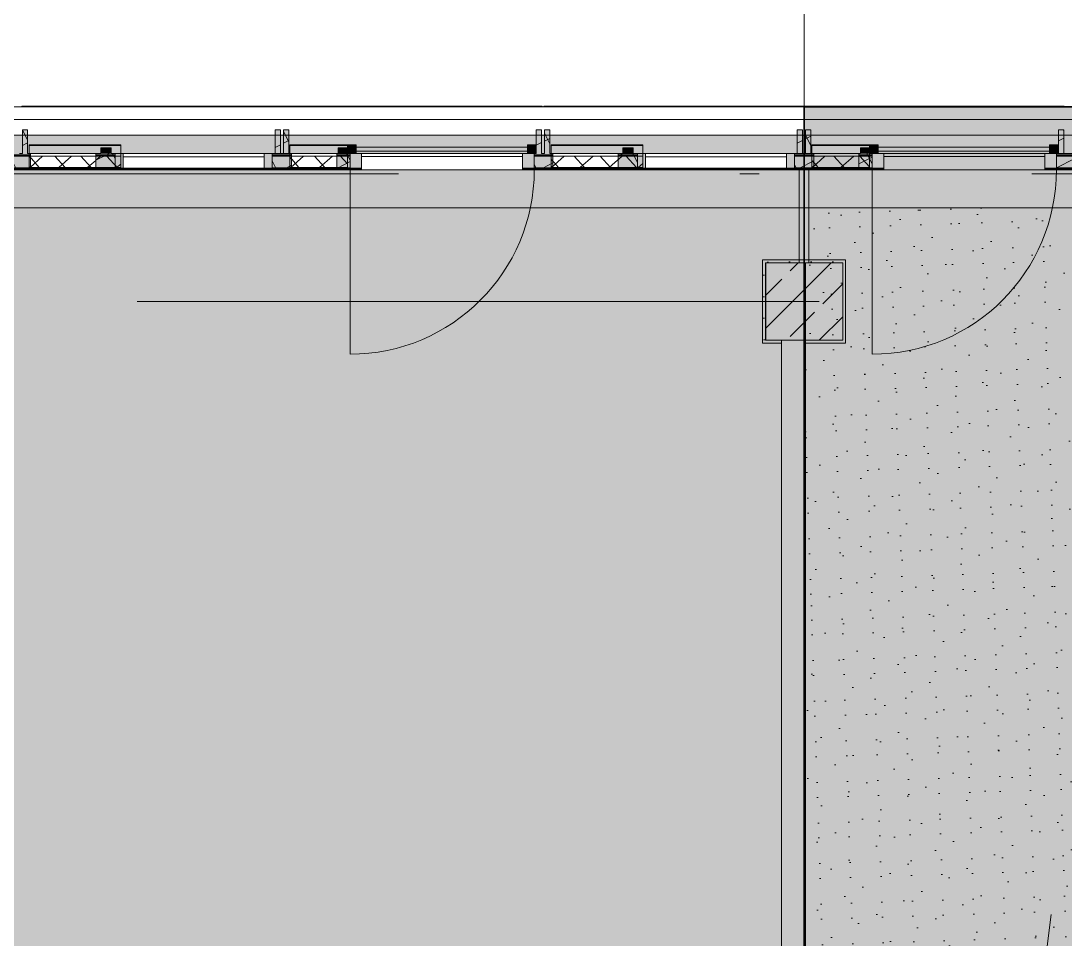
# Model space of a CAD drawing. Header units: metres. Extents: x 101 to 346, y 66 to 213.
# Drawn here: x 150.31 to 155.71, y 96.18 to 100.93 of the extents above; entities that cross this region are included whole.
import ezdxf

# ---------------------------------------------------------------- set-up
doc = ezdxf.new("R2010")
doc.units = ezdxf.units.M
doc.header["$MEASUREMENT"] = 0
for name, pattern in [('Punktlinie', [0.0035, 0, -0.0035]), ('Strichlinie_ eng', [0.0023, 0.0015, -0.0008]), ('Strichpunktlinie', [0.006703, 0.003528, -0.001764, 0, -0.001411]), ('Wipeout_Contour', [1, 0, -1])]:
    doc.linetypes.add(name, pattern=pattern)
for name, color, linetype in [('00  Raster', 7, 'Continuous'), ('10  Fassade', 7, 'Continuous'), ('10  Fassade_Deckschraffur', 7, 'Continuous'), ('10  Fassade_Schnittschraffur', 7, 'Continuous'), ('10  Stützen', 7, 'Continuous'), ('10  Stützen_Schnittschraffur', 7, 'Continuous'), ('10  Wand Massiv_Deckschraffur', 7, 'Continuous'), ('10  Wand Massiv_Fenster', 7, 'Continuous'), ('20  Absturzsicherung', 7, 'Continuous'), ('20  Wand Leichtbau', 7, 'Continuous'), ('20  Wand Leichtbau_Schnittschraffur', 7, 'Continuous'), ('Neubau_10  Treppen + Rampen', 7, 'Continuous'), ('Neubau_20  Boden Aufbauten', 7, 'Continuous'), ('Neubau_20  Boden Aufbauten_Deckschraffur', 7, 'Continuous'), ('Neubau_50  NUF - Raumstempel', 7, 'Continuous')]:
    doc.layers.add(name, color=color, linetype=linetype)
pattern_1 = [(26.86749, (13.58792, 22.68427), (-0.07117876, 0.14049852), [0, -0.105, 0, -0.1575]), (91.86749, (13.92054, 22.57534), (0.15741635, 0.00513262), [0, -0.077, 0, -0.133])]
pattern_2 = [(41.86749, (13.479, 22.35165), (-0.06674101, 0.074469036), []), (131.86749, (13.479, 22.35165), (0.074469036, 0.06674101), [])]
pattern_3 = [(26.86749, (13.479, 22.35165), (-0.054231434, 0.10704649), []), (116.86749, (13.479, 22.35165), (0.10704649, 0.054231434), [])]

msp = doc.modelspace()

# ---------------------------------------------------------------- hatches: boundary and pattern name
at = {"layer": '10  Stützen_Schnittschraffur', "linetype": 'Continuous', "lineweight": 0, "true_color": 0xffffff}
for points in [[(154.1404, 99.6919), (154.1404, 99.2619), (154.2379, 99.2619), (154.2379, 99.2769), (154.1554, 99.2769), (154.1554, 99.6769), (154.5554, 99.6769), (154.5554, 99.2769), (154.3629, 99.2769), (154.3629, 99.2619), (154.5704, 99.2619), (154.5704, 99.6919)], [(154.1554, 99.2769), (154.5554, 99.2769), (154.5554, 99.6769), (154.1554, 99.6769)]]:
    msp.add_hatch(color=7, dxfattribs=at).paths.add_polyline_path(points)
at = {"layer": '10  Stützen_Schnittschraffur', "linetype": 'Continuous', "lineweight": 13, "true_color": 0x000100}
h = msp.add_hatch(dxfattribs=at)
h.set_pattern_fill('Gips_0008', color=98, style=0, pattern_type=2)
h.set_pattern_definition([(26.86749, (13.479, 22.351647), (-0.022596431, 0.044602705), [0, -0.05])])
h.paths.add_polyline_path([(154.1404, 99.6919), (154.1404, 99.2619), (154.2379, 99.2619), (154.2379, 99.2769), (154.1554, 99.2769), (154.1554, 99.6769), (154.5554, 99.6769), (154.5554, 99.2769), (154.3629, 99.2769), (154.3629, 99.2619), (154.5704, 99.2619), (154.5704, 99.6919)])
h = msp.add_hatch(dxfattribs=at)
h.set_pattern_fill('Beton__Stahlbeton_0008', color=98, style=0, pattern_type=2)
h.set_pattern_definition([(225, (154.15537, 99.6769), (-0.16971, 0.16971), []), (225, (154.07052, 99.76174), (-0.169706, 0.169706), [0.18, -0.06])])
h.paths.add_polyline_path([(154.1554, 99.2769), (154.5554, 99.2769), (154.5554, 99.6769), (154.1554, 99.6769)])
at = {"layer": '20  Wand Leichtbau_Schnittschraffur', "linetype": 'Continuous', "lineweight": 18}
msp.add_hatch(color=9, dxfattribs=at).paths.add_polyline_path([(154.3629, 99.2769), (154.2379, 99.2769), (154.2379, 94.7172), (154.3629, 94.7172)])
at = {"layer": 'Neubau_20  Boden Aufbauten_Deckschraffur', "linetype": 'Continuous', "lineweight": 50, "true_color": 0x9f9f9f}
h = msp.add_hatch(color=253, dxfattribs=at)
h.paths.add_polyline_path([(122.0179, 99.9619), (122.0179, 95.2769), (127.4179, 95.2769), (127.4179, 92.6919), (121.9204, 92.6919), (121.9204, 92.3919), (153.0379, 92.3919), (153.0379, 95.9172), (154.2379, 95.9172), (154.2379, 99.2769), (154.1583, 99.2769), (154.1583, 99.6769), (154.3304, 99.6769), (154.3304, 99.9626), (127.3804, 99.9619)])
h.paths.add_polyline_path([(132.7054, 92.6919), (132.7054, 95.2769), (138.2054, 95.2769), (138.2054, 92.6919), (136.6704, 92.6919), (136.6704, 92.8819), (134.2254, 92.8819), (134.2254, 92.6919)], flags=0)
at = {"layer": 'Neubau_20  Boden Aufbauten_Deckschraffur', "linetype": 'Continuous', "lineweight": 18, "true_color": 0xefefef}
h = msp.add_hatch(dxfattribs=at)
h.set_pattern_fill('Mörtel_0008', style=0, pattern_type=2)
h.set_pattern_definition(pattern_1)
h.paths.add_polyline_path([(122.0179, 99.9619), (122.0179, 95.2769), (127.4179, 95.2769), (127.4179, 92.6919), (121.9204, 92.6919), (121.9204, 92.3919), (153.0379, 92.3919), (153.0379, 95.9172), (154.2379, 95.9172), (154.2379, 99.2769), (154.1583, 99.2769), (154.1583, 99.6769), (154.3304, 99.6769), (154.3304, 99.9626), (127.3804, 99.9619)])
h.paths.add_polyline_path([(132.7054, 92.6919), (132.7054, 95.2769), (138.2054, 95.2769), (138.2054, 92.6919), (136.6704, 92.6919), (136.6704, 92.8819), (134.2254, 92.8819), (134.2254, 92.6919)], flags=0)
at = {"layer": 'Neubau_20  Boden Aufbauten_Deckschraffur', "linetype": 'Continuous', "lineweight": 50, "true_color": 0xefefef}
msp.add_hatch(color=7, dxfattribs=at).paths.add_polyline_path([(154.3629, 99.677), (154.3629, 95.9172), (159.1776, 95.9172), (159.1776, 99.9621), (154.3804, 99.9619), (154.3804, 99.6769)])
at = {"layer": 'Neubau_20  Boden Aufbauten_Deckschraffur', "linetype": 'Continuous', "lineweight": 18, "true_color": 0x9f9f9f}
h = msp.add_hatch(dxfattribs=at)
h.set_pattern_fill('Mörtel_0008', color=253, style=0, pattern_type=2)
h.set_pattern_definition(pattern_1)
h.paths.add_polyline_path([(154.3629, 99.677), (154.3629, 95.9172), (159.1776, 95.9172), (159.1776, 99.9621), (154.3804, 99.9619), (154.3804, 99.6769)])

# ---------------------------------------------------------------- linework, layer by layer
at = {"layer": '00  Raster', "color": 7, "linetype": 'Strichpunktlinie', "lineweight": 13, "ltscale": 1000}
msp.add_line((103.285, 99.4769), (159.1776, 99.4769), dxfattribs=at)
at = {"layer": '10  Stützen', "color": 7, "linetype": 'Continuous', "lineweight": 13, "ltscale": 1000, "flags": 128}
msp.add_lwpolyline([(154.3629, 99.2619), (154.5704, 99.2619), (154.5704, 99.6919), (154.1404, 99.6919), (154.1404, 99.2619), (154.2379, 99.2619)], dxfattribs=at)
msp.add_lwpolyline([(154.1554, 99.2769), (154.5554, 99.2769), (154.5554, 99.6769), (154.1554, 99.6769)], close=True, dxfattribs=at)
at = {"layer": '20  Wand Leichtbau', "color": 7, "linetype": 'Continuous', "lineweight": 18, "ltscale": 1000, "flags": 128}
for points in [[(154.2379, 99.2769), (154.2379, 94.7172)], [(154.3629, 94.7172), (154.3629, 99.2769)]]:
    msp.add_lwpolyline(points, dxfattribs=at)
at = {"layer": 'Neubau_20  Boden Aufbauten', "color": 7, "linetype": 'Continuous', "lineweight": 13, "ltscale": 1000, "flags": 128}
msp.add_lwpolyline([(122.0179, 99.9619), (122.0179, 95.2769), (127.4179, 95.2769), (127.4179, 92.6919), (121.9204, 92.6919), (121.9204, 92.3919), (153.0379, 92.3919), (153.0379, 95.9172), (154.2379, 95.9172), (154.2379, 99.2769), (154.1583, 99.2769), (154.1583, 99.6769), (154.3304, 99.6769), (154.3304, 99.9626), (127.3804, 99.9619)], close=True, dxfattribs=at)
msp.add_lwpolyline([(159.1776, 99.9621), (154.3804, 99.9619), (154.3804, 99.6769), (154.3629, 99.677), (154.3629, 95.9172), (159.1776, 95.9172)], dxfattribs=at)

# ---------------------------------------------------------------- wipeouts: each hides what was drawn before it
at = {"color": 254, "linetype": 'Wipeout_Contour', "lineweight": 0, "ltscale": 681.280287}
msp.add_wipeout([(114.7154, 100.4829), (114.7154, 100.4169), (159.1776, 100.4169), (159.1776, 100.4829)], dxfattribs=at).dxf.layer = '10  Fassade_Deckschraffur'

# ---------------------------------------------------------------- next in the draw order: linework, layer by layer
at = {"layer": '10  Fassade', "color": 7, "linetype": 'Continuous', "lineweight": 13, "ltscale": 1000, "flags": 128}
msp.add_lwpolyline([(114.7154, 100.4829), (159.1776, 100.4829)], dxfattribs=at)

# ---------------------------------------------------------------- next in the draw order: wipeouts: each hides what was drawn before it
at = {"color": 254, "linetype": 'Wipeout_Contour', "lineweight": 0, "ltscale": 680.984599}
msp.add_wipeout([(114.7154, 100.2351), (159.1776, 100.2351), (159.1776, 100.4169), (114.7154, 100.4169)], dxfattribs=at).dxf.layer = '10  Fassade_Deckschraffur'
at = {"color": 254, "linetype": 'Wipeout_Contour', "lineweight": 0, "ltscale": 680.350618}
msp.add_wipeout([(114.7154, 100.1575), (114.7154, 99.9619), (159.1776, 99.9619), (159.1776, 100.1575)], dxfattribs=at).dxf.layer = '10  Fassade_Deckschraffur'

# ---------------------------------------------------------------- next in the draw order: hatches: boundary and pattern name
at = {"layer": '10  Fassade', "linetype": 'Continuous', "lineweight": 0, "true_color": 0xffffff}
for points in [[(150.3479, 100.2869), (150.3479, 100.2839), (150.8214, 100.2839), (150.8214, 100.2869)], [(151.6954, 100.2869), (151.6954, 100.2839), (151.9944, 100.2839), (151.9944, 100.2869)], [(153.0479, 100.2869), (153.0479, 100.2839), (153.5214, 100.2839), (153.5214, 100.2869)], [(154.3954, 100.2869), (154.3954, 100.2839), (154.6944, 100.2839), (154.6944, 100.2869)]]:
    msp.add_hatch(color=7, dxfattribs=at).paths.add_polyline_path(points)

# ---------------------------------------------------------------- next in the draw order: linework, layer by layer
at = {"layer": '10  Fassade', "color": 7, "linetype": 'Continuous', "lineweight": 13, "ltscale": 1000}
for p, q in [((150.3404, 100.3644), (150.3129, 100.3644)), ((151.6479, 100.3644), (151.6204, 100.3644)), ((151.6904, 100.3644), (151.6629, 100.3644)), ((152.9979, 100.3644), (152.9704, 100.3644)), ((153.0404, 100.3644), (153.0129, 100.3644)), ((154.3479, 100.3644), (154.3204, 100.3644)), ((154.3904, 100.3644), (154.3629, 100.3644)), ((155.6979, 100.3644), (155.6704, 100.3644)), ((150.7724, 100.2719), (150.7184, 100.2719)), ((151.9944, 100.2719), (151.9464, 100.2719)), ((153.4724, 100.2719), (153.4184, 100.2719)), ((154.6944, 100.2719), (154.6464, 100.2719))]:
    msp.add_line(p, q, dxfattribs=at)
at = {"layer": '10  Fassade', "color": 7, "linetype": 'Continuous', "lineweight": 13, "ltscale": 1000, "flags": 128}
for points in [[(114.7154, 100.4169), (159.1776, 100.4169)], [(114.7154, 99.9619), (159.1776, 99.9619)]]:
    msp.add_lwpolyline(points, dxfattribs=at)
at = {"layer": '10  Fassade', "color": 7, "linetype": 'Strichlinie_ eng', "lineweight": 13, "ltscale": 1000, "flags": 128}
for points in [[(150.3129, 100.3644), (150.3404, 100.3644)], [(151.6204, 100.3644), (151.6479, 100.3644)], [(151.6629, 100.3644), (151.6904, 100.3644)], [(152.9704, 100.3644), (152.9979, 100.3644)], [(153.0129, 100.3644), (153.0404, 100.3644)], [(154.3204, 100.3644), (154.3479, 100.3644)], [(154.3629, 100.3644), (154.3904, 100.3644)], [(155.6704, 100.3644), (155.6979, 100.3644)], [(150.7184, 100.2719), (150.7724, 100.2719)], [(151.9464, 100.2719), (151.9944, 100.2719)], [(153.4184, 100.2719), (153.4724, 100.2719)], [(154.6464, 100.2719), (154.6944, 100.2719)]]:
    msp.add_lwpolyline(points, dxfattribs=at)
at = {"layer": '10  Fassade', "color": 7, "linetype": 'Continuous', "lineweight": 13, "ltscale": 1000, "flags": 128}
for points in [[(150.3479, 100.2869), (150.8214, 100.2869), (150.8214, 100.2839), (150.3479, 100.2839)], [(151.6954, 100.2869), (151.9944, 100.2869), (151.9944, 100.2839), (151.6954, 100.2839)], [(153.0479, 100.2869), (153.5214, 100.2869), (153.5214, 100.2839), (153.0479, 100.2839)], [(154.3954, 100.2869), (154.6944, 100.2869), (154.6944, 100.2839), (154.3954, 100.2839)]]:
    msp.add_lwpolyline(points, close=True, dxfattribs=at)
at = {"layer": '10  Wand Massiv_Fenster', "color": 7, "linetype": 'Continuous', "lineweight": 13, "ltscale": 1000}
for p, q in [((159.1776, 100.3369), (114.7154, 100.3369)), ((159.1776, 99.9619), (114.7154, 99.9619))]:
    msp.add_line(p, q, dxfattribs=at)
at = {"layer": 'Neubau_50  NUF - Raumstempel', "color": 7, "linetype": 'Punktlinie', "lineweight": 13, "ltscale": 1000, "flags": 128}
msp.add_lwpolyline([(153.0134, 79.3072), (153.7097, 84.8619), (159.0704, 84.8619), (159.0704, 93.7619), (159.0704, 94.4719), (159.0704, 94.7022), (154.3629, 94.7022), (154.3629, 99.2619), (154.5704, 99.2619), (154.5704, 99.6919), (154.2804, 99.6919), (154.2804, 99.9619), (159.1776, 99.9619)], dxfattribs=at)

# ---------------------------------------------------------------- next in the draw order: wipeouts: each hides what was drawn before it
at = {"color": 254, "linetype": 'Wipeout_Contour', "lineweight": 0, "ltscale": 680.764924}
msp.add_wipeout([(114.7154, 100.2351), (114.7154, 100.2321), (159.1776, 100.2321), (159.1776, 100.2351)], dxfattribs=at).dxf.layer = '10  Fassade_Deckschraffur'

# ---------------------------------------------------------------- next in the draw order: wipeouts: each hides what was drawn before it
at = {"color": 254, "linetype": 'Wipeout_Contour', "lineweight": 0, "ltscale": 680.680996}
msp.add_wipeout([(114.7154, 100.2289), (114.7154, 100.1679), (159.1776, 100.1679), (159.1776, 100.2289)], dxfattribs=at).dxf.layer = '10  Fassade_Deckschraffur'

# ---------------------------------------------------------------- next in the draw order: linework, layer by layer
at = {"layer": '10  Fassade', "color": 7, "linetype": 'Continuous', "lineweight": 13, "ltscale": 1000}
for p, q in [((150.3129, 100.3644), (150.3129, 100.2419)), ((151.6479, 100.3644), (151.6479, 100.2419)), ((151.6629, 100.3644), (151.6629, 100.2419)), ((152.9979, 100.3644), (152.9979, 100.2419)), ((153.0129, 100.3644), (153.0129, 100.2419)), ((154.3479, 100.3644), (154.3479, 100.2419)), ((154.3629, 100.3644), (154.3629, 100.2419)), ((155.6979, 100.3644), (155.6979, 100.2419)), ((151.6629, 100.2419), (151.6479, 100.2419)), ((154.3629, 100.2419), (154.3479, 100.2419))]:
    msp.add_line(p, q, dxfattribs=at)
at = {"layer": '10  Fassade', "color": 7, "linetype": 'Strichlinie_ eng', "lineweight": 13, "ltscale": 1000, "flags": 128}
for points in [[(150.3129, 100.2419), (150.3129, 100.3644)], [(150.3404, 100.3644), (150.3404, 100.2419)], [(151.6204, 100.2419), (151.6204, 100.3644)], [(151.6479, 100.3644), (151.6479, 100.2419)], [(151.6629, 100.2419), (151.6629, 100.3644)], [(151.6904, 100.3644), (151.6904, 100.2419)], [(152.9704, 100.2419), (152.9704, 100.3644)], [(152.9979, 100.3644), (152.9979, 100.2419)], [(153.0129, 100.2419), (153.0129, 100.3644)], [(153.0404, 100.3644), (153.0404, 100.2419)], [(154.3204, 100.2419), (154.3204, 100.3644)], [(154.3479, 100.3644), (154.3479, 100.2419)], [(154.3629, 100.2419), (154.3629, 100.3644)], [(154.3904, 100.3644), (154.3904, 100.2419)], [(155.6704, 100.2419), (155.6704, 100.3644)], [(155.6979, 100.3644), (155.6979, 100.2419)], [(159.1776, 100.2419), (158.8434, 100.2419), (158.4054, 100.2419), (157.3729, 100.2419), (157.0554, 100.2419), (156.1434, 100.2419), (155.7054, 100.2419), (154.6729, 100.2419), (154.3554, 100.2419), (153.4434, 100.2419), (153.0054, 100.2419), (151.9729, 100.2419), (151.6554, 100.2419), (150.7434, 100.2419), (150.3054, 100.2419), (149.2729, 100.2419), (148.9554, 100.2419), (148.0434, 100.2419), (147.6054, 100.2419), (146.5729, 100.2419), (146.2554, 100.2419), (145.3434, 100.2419), (144.9054, 100.2419), (143.8729, 100.2419), (143.5554, 100.2419), (142.6434, 100.2419), (142.2054, 100.2419), (141.1729, 100.2419), (140.8554, 100.2419), (139.9434, 100.2419), (139.5054, 100.2419), (138.4729, 100.2419), (138.1554, 100.2419), (137.2434, 100.2419), (136.8054, 100.2419), (135.7729, 100.2419), (135.4554, 100.2419), (134.5434, 100.2419), (134.1054, 100.2419), (133.0729, 100.2419), (132.7554, 100.2419), (131.8434, 100.2419), (131.4054, 100.2419), (130.3729, 100.2419), (130.0554, 100.2419), (129.1434, 100.2419), (128.7054, 100.2419), (127.6729, 100.2419), (127.3554, 100.2419), (126.4434, 100.2419), (126.0054, 100.2419), (124.9729, 100.2419), (124.6554, 100.2419), (123.7434, 100.2419), (123.3054, 100.2419), (122.2729, 100.2419), (121.9554, 100.2419), (121.0434, 100.2419), (120.6054, 100.2419), (119.5729, 100.2419), (119.2554, 100.2419), (118.3434, 100.2419), (117.9054, 100.2419), (116.8729, 100.2419), (116.5554, 100.2419), (115.6434, 100.2419), (114.7154, 100.2419)], [(150.7184, 100.2419), (150.7184, 100.2719)], [(150.7724, 100.2719), (150.7724, 100.2419)], [(151.9464, 100.2419), (151.9464, 100.2719)], [(151.9944, 100.2719), (151.9944, 100.2419)], [(153.4184, 100.2419), (153.4184, 100.2719)], [(153.4724, 100.2719), (153.4724, 100.2419)], [(154.6464, 100.2419), (154.6464, 100.2719)], [(154.6944, 100.2719), (154.6944, 100.2419)]]:
    msp.add_lwpolyline(points, dxfattribs=at)
at = {"layer": '10  Fassade', "color": 7, "linetype": 'Continuous', "lineweight": 13, "ltscale": 1000, "flags": 128}
for points in [[(114.7154, 100.2351), (159.1776, 100.2351)], [(114.7154, 100.2321), (159.1776, 100.2321)], [(114.7154, 100.2289), (159.1776, 100.2289)], [(150.3129, 100.2419), (150.3054, 100.2419), (150.2979, 100.2419)], [(153.0129, 100.2419), (153.0054, 100.2419), (152.9979, 100.2419)], [(155.7129, 100.2419), (155.7054, 100.2419), (155.6979, 100.2419)]]:
    msp.add_lwpolyline(points, dxfattribs=at)

# ---------------------------------------------------------------- next in the draw order: wipeouts: each hides what was drawn before it
at = {"color": 254, "linetype": 'Wipeout_Contour', "lineweight": 0, "ltscale": 680.602576}
msp.add_wipeout([(114.7154, 100.1629), (159.1776, 100.1629), (159.1776, 100.1679), (114.7154, 100.1679)], dxfattribs=at).dxf.layer = '10  Fassade_Deckschraffur'

# ---------------------------------------------------------------- next in the draw order: wipeouts: each hides what was drawn before it
at = {"color": 254, "linetype": 'Wipeout_Contour', "lineweight": 0, "ltscale": 680.590195}
msp.add_wipeout([(114.7154, 100.1629), (114.7154, 100.1575), (159.1776, 100.1575), (159.1776, 100.1629)], dxfattribs=at).dxf.layer = '10  Fassade_Deckschraffur'

# ---------------------------------------------------------------- next in the draw order: hatches: boundary and pattern name
at = {"layer": '10  Wand Massiv_Deckschraffur', "linetype": 'Continuous', "lineweight": 0, "true_color": 0xffffff}
msp.add_hatch(color=7, dxfattribs=at).paths.add_polyline_path([(114.7154, 99.9619), (159.1776, 99.9619), (159.1776, 100.3369), (114.7154, 100.3369)])

# ---------------------------------------------------------------- next in the draw order: linework, layer by layer
at = {"layer": '10  Fassade', "color": 7, "linetype": 'Strichpunktlinie', "lineweight": 13, "ltscale": 1000}
msp.add_line((114.7154, 100.1369), (159.1776, 100.1369), dxfattribs=at)
at = {"layer": '10  Fassade', "color": 7, "linetype": 'Continuous', "lineweight": 13, "ltscale": 1000, "flags": 128}
for points in [[(114.7154, 100.1679), (159.1776, 100.1679)], [(114.7154, 100.1629), (159.1776, 100.1629)], [(114.7154, 100.1575), (159.1776, 100.1575)]]:
    msp.add_lwpolyline(points, dxfattribs=at)
at = {"layer": '10  Fassade', "color": 7, "linetype": 'Strichlinie_ eng', "lineweight": 13, "ltscale": 1000, "flags": 128}
msp.add_lwpolyline([(159.1776, 100.1669), (158.8434, 100.1669), (158.4054, 100.1669), (157.3729, 100.1669), (157.0554, 100.1669), (156.1434, 100.1669), (155.7054, 100.1669), (154.6729, 100.1669), (154.3554, 100.1669), (153.4434, 100.1669), (153.0054, 100.1669), (151.9729, 100.1669), (151.6554, 100.1669), (150.7434, 100.1669), (150.3054, 100.1669), (149.2729, 100.1669), (148.9554, 100.1669), (148.0434, 100.1669), (147.6054, 100.1669), (146.5729, 100.1669), (146.2554, 100.1669), (145.3434, 100.1669), (144.9054, 100.1669), (143.8729, 100.1669), (143.5554, 100.1669), (142.6434, 100.1669), (142.2054, 100.1669), (141.1729, 100.1669), (140.8554, 100.1669), (139.9434, 100.1669), (139.5054, 100.1669), (138.4729, 100.1669), (138.1554, 100.1669), (137.2434, 100.1669), (136.8054, 100.1669), (135.7729, 100.1669), (135.4554, 100.1669), (134.5434, 100.1669), (134.1054, 100.1669), (133.0729, 100.1669), (132.7554, 100.1669), (131.8434, 100.1669), (131.4054, 100.1669), (130.3729, 100.1669), (130.0554, 100.1669), (129.1434, 100.1669), (128.7054, 100.1669), (127.6729, 100.1669), (127.3554, 100.1669), (126.4434, 100.1669), (126.0054, 100.1669), (124.9729, 100.1669), (124.6554, 100.1669), (123.7434, 100.1669), (123.3054, 100.1669), (122.2729, 100.1669), (121.9554, 100.1669), (121.0434, 100.1669), (120.6054, 100.1669), (119.5729, 100.1669), (119.2554, 100.1669), (118.3434, 100.1669), (117.9054, 100.1669), (116.8729, 100.1669), (116.5554, 100.1669), (115.6434, 100.1669), (114.7154, 100.1669)], dxfattribs=at)

# ---------------------------------------------------------------- next in the draw order: wipeouts: each hides what was drawn before it
at = {"color": 254, "linetype": 'Wipeout_Contour', "lineweight": 0, "ltscale": 723.310946}
msp.add_wipeout([(150.3554, 100.2419), (150.3554, 100.1669), (150.6934, 100.1669), (150.6934, 100.2419)], dxfattribs=at).dxf.layer = '10  Fassade_Deckschraffur'
at = {"color": 254, "linetype": 'Wipeout_Contour', "lineweight": 0, "ltscale": 725.559276}
msp.add_wipeout([(150.7934, 100.2419), (150.7934, 100.1669), (151.6054, 100.1669), (151.6054, 100.2419)], dxfattribs=at).dxf.layer = '10  Fassade_Deckschraffur'
at = {"color": 254, "linetype": 'Wipeout_Contour', "lineweight": 0, "ltscale": 727.6371}
msp.add_wipeout([(151.9384, 100.2419), (151.7054, 100.2419), (151.7054, 100.1669), (151.9384, 100.1669)], dxfattribs=at).dxf.layer = '10  Fassade_Deckschraffur'
at = {"color": 254, "linetype": 'Wipeout_Contour', "lineweight": 0, "ltscale": 729.84748}
msp.add_wipeout([(152.0074, 100.2419), (152.0074, 100.1669), (152.9604, 100.1669), (152.9604, 100.2419)], dxfattribs=at).dxf.layer = '10  Fassade_Deckschraffur'
at = {"color": 254, "linetype": 'Wipeout_Contour', "lineweight": 0, "ltscale": 732.325527}
msp.add_wipeout([(153.0554, 100.2419), (153.0554, 100.1669), (153.3934, 100.1669), (153.3934, 100.2419)], dxfattribs=at).dxf.layer = '10  Fassade_Deckschraffur'
at = {"color": 254, "linetype": 'Wipeout_Contour', "lineweight": 0, "ltscale": 734.585959}
msp.add_wipeout([(153.4934, 100.2419), (153.4934, 100.1669), (154.3054, 100.1669), (154.3054, 100.2419)], dxfattribs=at).dxf.layer = '10  Fassade_Deckschraffur'
at = {"color": 254, "linetype": 'Wipeout_Contour', "lineweight": 0, "ltscale": 736.674831}
msp.add_wipeout([(154.4054, 100.2419), (154.4054, 100.1669), (154.6384, 100.1669), (154.6384, 100.2419)], dxfattribs=at).dxf.layer = '10  Fassade_Deckschraffur'
at = {"color": 254, "linetype": 'Wipeout_Contour', "lineweight": 0, "ltscale": 738.896875}
msp.add_wipeout([(154.7074, 100.2419), (154.7074, 100.1669), (155.6604, 100.1669), (155.6604, 100.2419)], dxfattribs=at).dxf.layer = '10  Fassade_Deckschraffur'

# ---------------------------------------------------------------- next in the draw order: hatches: boundary and pattern name
at = {"layer": '10  Fassade', "linetype": 'Continuous', "lineweight": 13, "true_color": 0x000100}
h = msp.add_hatch(dxfattribs=at)
h.set_pattern_fill('Dämmung__hart_2_0008', color=98, style=0, pattern_type=2)
h.set_pattern_definition(pattern_2)
h.paths.add_polyline_path([(150.3479, 100.2289), (150.3479, 100.1689), (150.8214, 100.1689), (150.8214, 100.2289)])
h = msp.add_hatch(dxfattribs=at)
h.set_pattern_fill('Dämmung__hart_2_0008', color=98, style=0, pattern_type=2)
h.set_pattern_definition(pattern_2)
h.paths.add_polyline_path([(151.6954, 100.2289), (151.6954, 100.1689), (151.9944, 100.1689), (151.9944, 100.2289)])
h = msp.add_hatch(dxfattribs=at)
h.set_pattern_fill('Dämmung__hart_2_0008', color=98, style=0, pattern_type=2)
h.set_pattern_definition(pattern_2)
h.paths.add_polyline_path([(153.0479, 100.2289), (153.0479, 100.1689), (153.5214, 100.1689), (153.5214, 100.2289)])
h = msp.add_hatch(dxfattribs=at)
h.set_pattern_fill('Dämmung__hart_2_0008', color=98, style=0, pattern_type=2)
h.set_pattern_definition(pattern_2)
h.paths.add_polyline_path([(154.3954, 100.2289), (154.3954, 100.1689), (154.6944, 100.1689), (154.6944, 100.2289)])
at = {"layer": '10  Fassade', "linetype": 'Continuous', "lineweight": 0, "true_color": 0xffffff}
for points in [[(150.3479, 100.1689), (150.3479, 100.1669), (150.8214, 100.1669), (150.8214, 100.1689)], [(151.6954, 100.1689), (151.6954, 100.1669), (151.9944, 100.1669), (151.9944, 100.1689)], [(153.0479, 100.1689), (153.0479, 100.1669), (153.5214, 100.1669), (153.5214, 100.1689)], [(154.3954, 100.1689), (154.3954, 100.1669), (154.6944, 100.1669), (154.6944, 100.1689)]]:
    msp.add_hatch(color=7, dxfattribs=at).paths.add_polyline_path(points)
at = {"layer": '10  Fassade_Schnittschraffur', "linetype": 'Continuous', "lineweight": 0, "true_color": 0xffffff}
for points in [[(150.3404, 100.2419), (150.3404, 100.3644), (150.3129, 100.3644), (150.3129, 100.2419)], [(151.6204, 100.3644), (151.6204, 100.2419), (151.6479, 100.2419), (151.6479, 100.3644)], [(151.6904, 100.3644), (151.6629, 100.3644), (151.6629, 100.2419), (151.6904, 100.2419)], [(152.9704, 100.3644), (152.9704, 100.2419), (152.9979, 100.2419), (152.9979, 100.3644)], [(153.0404, 100.2419), (153.0404, 100.3644), (153.0129, 100.3644), (153.0129, 100.2419)], [(154.3204, 100.3644), (154.3204, 100.2419), (154.3479, 100.2419), (154.3479, 100.3644)], [(154.3904, 100.3644), (154.3629, 100.3644), (154.3629, 100.2419), (154.3904, 100.2419)], [(155.6704, 100.3644), (155.6704, 100.2419), (155.6979, 100.2419), (155.6979, 100.3644)], [(150.3129, 100.2419), (150.3054, 100.2419), (150.2979, 100.2419), (150.2704, 100.2419), (150.2604, 100.2419), (150.2604, 100.1669), (150.3554, 100.1669), (150.3554, 100.2419)], [(150.7934, 100.2419), (150.7724, 100.2419), (150.7184, 100.2419), (150.6934, 100.2419), (150.6934, 100.1669), (150.7934, 100.1669)], [(150.7724, 100.2719), (150.7184, 100.2719), (150.7184, 100.2419), (150.7724, 100.2419)], [(150.7934, 100.2419), (150.7934, 100.1669), (150.7936, 100.2419)], [(151.6052, 100.2419), (151.6052, 100.1669), (151.6054, 100.2419)], [(151.7054, 100.2419), (151.6904, 100.2419), (151.6629, 100.2419), (151.6479, 100.2419), (151.6204, 100.2419), (151.6054, 100.2419), (151.6054, 100.1669), (151.7054, 100.1669)], [(152.0074, 100.2419), (151.9944, 100.2419), (151.9464, 100.2419), (151.9384, 100.2419), (151.9384, 100.1669), (152.0074, 100.1669)], [(151.9944, 100.2419), (151.9944, 100.2719), (151.9464, 100.2719), (151.9464, 100.2419)], [(152.0074, 100.2419), (152.0074, 100.1669), (152.0076, 100.2419)], [(152.9602, 100.2419), (152.9602, 100.1669), (152.9604, 100.2419)], [(153.0129, 100.2419), (153.0054, 100.2419), (152.9979, 100.2419), (152.9704, 100.2419), (152.9604, 100.2419), (152.9604, 100.1669), (153.0554, 100.1669), (153.0554, 100.2419)], [(153.4934, 100.2419), (153.4724, 100.2419), (153.4184, 100.2419), (153.3934, 100.2419), (153.3934, 100.1669), (153.4934, 100.1669)], [(153.4724, 100.2719), (153.4184, 100.2719), (153.4184, 100.2419), (153.4724, 100.2419)], [(153.4934, 100.2419), (153.4934, 100.1669), (153.4936, 100.2419)], [(154.3052, 100.2419), (154.3052, 100.1669), (154.3054, 100.2419)], [(154.4054, 100.2419), (154.3904, 100.2419), (154.3629, 100.2419), (154.3479, 100.2419), (154.3204, 100.2419), (154.3054, 100.2419), (154.3054, 100.1669), (154.4054, 100.1669)], [(154.7074, 100.2419), (154.6944, 100.2419), (154.6464, 100.2419), (154.6384, 100.2419), (154.6384, 100.1669), (154.7074, 100.1669)], [(154.6944, 100.2419), (154.6944, 100.2719), (154.6464, 100.2719), (154.6464, 100.2419)], [(154.7074, 100.2419), (154.7074, 100.1669), (154.7076, 100.2419)], [(155.6602, 100.2419), (155.6602, 100.1669), (155.6604, 100.2419)], [(155.7129, 100.2419), (155.7054, 100.2419), (155.6979, 100.2419), (155.6704, 100.2419), (155.6604, 100.2419), (155.6604, 100.1669), (155.7554, 100.1669), (155.7554, 100.2419)]]:
    msp.add_hatch(color=7, dxfattribs=at).paths.add_polyline_path(points)
at = {"layer": '10  Fassade_Schnittschraffur', "linetype": 'Continuous', "lineweight": 13, "true_color": 0x000100}
h = msp.add_hatch(dxfattribs=at)
h.set_pattern_fill('Dämmung__hart_1_0008', color=98, style=0, pattern_type=2)
h.set_pattern_definition(pattern_3)
h.paths.add_polyline_path([(150.3404, 100.2419), (150.3404, 100.3644), (150.3129, 100.3644), (150.3129, 100.2419)])
h = msp.add_hatch(dxfattribs=at)
h.set_pattern_fill('Dämmung__hart_1_0008', color=98, style=0, pattern_type=2)
h.set_pattern_definition(pattern_3)
h.paths.add_polyline_path([(151.6204, 100.3644), (151.6204, 100.2419), (151.6479, 100.2419), (151.6479, 100.3644)])
h = msp.add_hatch(dxfattribs=at)
h.set_pattern_fill('Dämmung__hart_1_0008', color=98, style=0, pattern_type=2)
h.set_pattern_definition(pattern_3)
h.paths.add_polyline_path([(151.6904, 100.3644), (151.6629, 100.3644), (151.6629, 100.2419), (151.6904, 100.2419)])
h = msp.add_hatch(dxfattribs=at)
h.set_pattern_fill('Dämmung__hart_1_0008', color=98, style=0, pattern_type=2)
h.set_pattern_definition(pattern_3)
h.paths.add_polyline_path([(152.9704, 100.3644), (152.9704, 100.2419), (152.9979, 100.2419), (152.9979, 100.3644)])
h = msp.add_hatch(dxfattribs=at)
h.set_pattern_fill('Dämmung__hart_1_0008', color=98, style=0, pattern_type=2)
h.set_pattern_definition(pattern_3)
h.paths.add_polyline_path([(153.0404, 100.2419), (153.0404, 100.3644), (153.0129, 100.3644), (153.0129, 100.2419)])
h = msp.add_hatch(dxfattribs=at)
h.set_pattern_fill('Dämmung__hart_1_0008', color=98, style=0, pattern_type=2)
h.set_pattern_definition(pattern_3)
h.paths.add_polyline_path([(154.3204, 100.3644), (154.3204, 100.2419), (154.3479, 100.2419), (154.3479, 100.3644)])
h = msp.add_hatch(dxfattribs=at)
h.set_pattern_fill('Dämmung__hart_1_0008', color=98, style=0, pattern_type=2)
h.set_pattern_definition(pattern_3)
h.paths.add_polyline_path([(154.3904, 100.3644), (154.3629, 100.3644), (154.3629, 100.2419), (154.3904, 100.2419)])
h = msp.add_hatch(dxfattribs=at)
h.set_pattern_fill('Dämmung__hart_1_0008', color=98, style=0, pattern_type=2)
h.set_pattern_definition(pattern_3)
h.paths.add_polyline_path([(155.6704, 100.3644), (155.6704, 100.2419), (155.6979, 100.2419), (155.6979, 100.3644)])
h = msp.add_hatch(dxfattribs=at)
h.set_pattern_fill('Dämmung__hart_1_0008', color=98, style=0, pattern_type=2)
h.set_pattern_definition(pattern_3)
h.paths.add_polyline_path([(150.3129, 100.2419), (150.3054, 100.2419), (150.2979, 100.2419), (150.2704, 100.2419), (150.2604, 100.2419), (150.2604, 100.1669), (150.3554, 100.1669), (150.3554, 100.2419)])
h = msp.add_hatch(dxfattribs=at)
h.set_pattern_fill('Dämmung__hart_1_0008', color=98, style=0, pattern_type=2)
h.set_pattern_definition(pattern_3)
h.paths.add_polyline_path([(150.7934, 100.2419), (150.7724, 100.2419), (150.7184, 100.2419), (150.6934, 100.2419), (150.6934, 100.1669), (150.7934, 100.1669)])
h = msp.add_hatch(dxfattribs=at)
h.set_pattern_fill('Dämmung__hart_1_0008', color=98, style=0, pattern_type=2)
h.set_pattern_definition(pattern_3)
h.paths.add_polyline_path([(150.7724, 100.2719), (150.7184, 100.2719), (150.7184, 100.2419), (150.7724, 100.2419)])
h = msp.add_hatch(dxfattribs=at)
h.set_pattern_fill('Dämmung__hart_1_0008', color=98, style=0, pattern_type=2)
h.set_pattern_definition(pattern_3)
h.paths.add_polyline_path([(151.7054, 100.2419), (151.6904, 100.2419), (151.6629, 100.2419), (151.6479, 100.2419), (151.6204, 100.2419), (151.6054, 100.2419), (151.6054, 100.1669), (151.7054, 100.1669)])
h = msp.add_hatch(dxfattribs=at)
h.set_pattern_fill('Dämmung__hart_1_0008', color=98, style=0, pattern_type=2)
h.set_pattern_definition(pattern_3)
h.paths.add_polyline_path([(152.0074, 100.2419), (151.9944, 100.2419), (151.9464, 100.2419), (151.9384, 100.2419), (151.9384, 100.1669), (152.0074, 100.1669)])
h = msp.add_hatch(dxfattribs=at)
h.set_pattern_fill('Dämmung__hart_1_0008', color=98, style=0, pattern_type=2)
h.set_pattern_definition(pattern_3)
h.paths.add_polyline_path([(151.9944, 100.2419), (151.9944, 100.2719), (151.9464, 100.2719), (151.9464, 100.2419)])
h = msp.add_hatch(dxfattribs=at)
h.set_pattern_fill('Dämmung__hart_1_0008', color=98, style=0, pattern_type=2)
h.set_pattern_definition(pattern_3)
h.paths.add_polyline_path([(153.0129, 100.2419), (153.0054, 100.2419), (152.9979, 100.2419), (152.9704, 100.2419), (152.9604, 100.2419), (152.9604, 100.1669), (153.0554, 100.1669), (153.0554, 100.2419)])
h = msp.add_hatch(dxfattribs=at)
h.set_pattern_fill('Dämmung__hart_1_0008', color=98, style=0, pattern_type=2)
h.set_pattern_definition(pattern_3)
h.paths.add_polyline_path([(153.4934, 100.2419), (153.4724, 100.2419), (153.4184, 100.2419), (153.3934, 100.2419), (153.3934, 100.1669), (153.4934, 100.1669)])
h = msp.add_hatch(dxfattribs=at)
h.set_pattern_fill('Dämmung__hart_1_0008', color=98, style=0, pattern_type=2)
h.set_pattern_definition(pattern_3)
h.paths.add_polyline_path([(153.4724, 100.2719), (153.4184, 100.2719), (153.4184, 100.2419), (153.4724, 100.2419)])
h = msp.add_hatch(dxfattribs=at)
h.set_pattern_fill('Dämmung__hart_1_0008', color=98, style=0, pattern_type=2)
h.set_pattern_definition(pattern_3)
h.paths.add_polyline_path([(154.4054, 100.2419), (154.3904, 100.2419), (154.3629, 100.2419), (154.3479, 100.2419), (154.3204, 100.2419), (154.3054, 100.2419), (154.3054, 100.1669), (154.4054, 100.1669)])
h = msp.add_hatch(dxfattribs=at)
h.set_pattern_fill('Dämmung__hart_1_0008', color=98, style=0, pattern_type=2)
h.set_pattern_definition(pattern_3)
h.paths.add_polyline_path([(154.7074, 100.2419), (154.6944, 100.2419), (154.6464, 100.2419), (154.6384, 100.2419), (154.6384, 100.1669), (154.7074, 100.1669)])
h = msp.add_hatch(dxfattribs=at)
h.set_pattern_fill('Dämmung__hart_1_0008', color=98, style=0, pattern_type=2)
h.set_pattern_definition(pattern_3)
h.paths.add_polyline_path([(154.6944, 100.2419), (154.6944, 100.2719), (154.6464, 100.2719), (154.6464, 100.2419)])
h = msp.add_hatch(dxfattribs=at)
h.set_pattern_fill('Dämmung__hart_1_0008', color=98, style=0, pattern_type=2)
h.set_pattern_definition(pattern_3)
h.paths.add_polyline_path([(155.7129, 100.2419), (155.7054, 100.2419), (155.6979, 100.2419), (155.6704, 100.2419), (155.6604, 100.2419), (155.6604, 100.1669), (155.7554, 100.1669), (155.7554, 100.2419)])
at = {"layer": '20  Absturzsicherung', "linetype": 'Continuous', "lineweight": 0, "true_color": 0xffffff}
for points in [[(151.9944, 100.2869), (151.9944, 100.2419), (152.0394, 100.2419), (152.0394, 100.2869)], [(154.6944, 100.2869), (154.6944, 100.2419), (154.7394, 100.2419), (154.7394, 100.2869)]]:
    msp.add_hatch(color=7, dxfattribs=at).paths.add_polyline_path(points)
at = {"layer": '20  Wand Leichtbau_Schnittschraffur', "linetype": 'Continuous', "lineweight": 18}
msp.add_hatch(color=9, dxfattribs=at).paths.add_polyline_path([(154.3304, 100.1679), (154.3304, 99.6919), (154.3804, 99.6919), (154.3804, 100.1679)])

# ---------------------------------------------------------------- next in the draw order: linework, layer by layer
at = {"layer": '10  Fassade', "color": 7, "linetype": 'Continuous', "lineweight": 13, "ltscale": 1000}
for p, q in [((150.3404, 100.3644), (150.3404, 100.2419)), ((151.6204, 100.3644), (151.6204, 100.2419)), ((151.6904, 100.3644), (151.6904, 100.2419)), ((152.9704, 100.3644), (152.9704, 100.2419)), ((153.0404, 100.3644), (153.0404, 100.2419)), ((154.3204, 100.3644), (154.3204, 100.2419)), ((154.3904, 100.3644), (154.3904, 100.2419)), ((155.6704, 100.3644), (155.6704, 100.2419)), ((150.3554, 100.2419), (150.3404, 100.2419)), ((150.3554, 100.2419), (150.3554, 100.1669)), ((150.6934, 100.2419), (150.6934, 100.1669)), ((150.7184, 100.2419), (150.6934, 100.2419)), ((150.7184, 100.2719), (150.7184, 100.2419)), ((150.7724, 100.2719), (150.7724, 100.2419)), ((150.7934, 100.2419), (150.7724, 100.2419)), ((150.7934, 100.2419), (150.7934, 100.1669)), ((151.6204, 100.2419), (151.6054, 100.2419)), ((151.6054, 100.2419), (151.6054, 100.1669)), ((151.7054, 100.2419), (151.6904, 100.2419)), ((151.7054, 100.2419), (151.7054, 100.1669)), ((151.9464, 100.2419), (151.9384, 100.2419)), ((151.9384, 100.2419), (151.9384, 100.1669)), ((151.9464, 100.2719), (151.9464, 100.2419)), ((151.9944, 100.2719), (151.9944, 100.2419)), ((152.0074, 100.2419), (151.9944, 100.2419)), ((152.0074, 100.2419), (152.0074, 100.1669)), ((152.9704, 100.2419), (152.9604, 100.2419)), ((152.9604, 100.2419), (152.9604, 100.1669)), ((153.0554, 100.2419), (153.0404, 100.2419)), ((153.0554, 100.2419), (153.0554, 100.1669)), ((153.4184, 100.2419), (153.3934, 100.2419)), ((153.3934, 100.2419), (153.3934, 100.1669)), ((153.4184, 100.2719), (153.4184, 100.2419)), ((153.4724, 100.2719), (153.4724, 100.2419)), ((153.4934, 100.2419), (153.4724, 100.2419)), ((153.4934, 100.2419), (153.4934, 100.1669)), ((154.3204, 100.2419), (154.3054, 100.2419)), ((154.3054, 100.2419), (154.3054, 100.1669)), ((154.4054, 100.2419), (154.3904, 100.2419)), ((154.4054, 100.2419), (154.4054, 100.1669)), ((154.6464, 100.2419), (154.6384, 100.2419)), ((154.6384, 100.2419), (154.6384, 100.1669)), ((154.6464, 100.2719), (154.6464, 100.2419)), ((154.6944, 100.2719), (154.6944, 100.2419)), ((154.7074, 100.2419), (154.6944, 100.2419)), ((154.7074, 100.2419), (154.7074, 100.1669)), ((155.6704, 100.2419), (155.6604, 100.2419)), ((155.6604, 100.2419), (155.6604, 100.1669)), ((150.3554, 100.1669), (150.2604, 100.1669)), ((150.7934, 100.1669), (150.6934, 100.1669)), ((151.7054, 100.1669), (151.6054, 100.1669)), ((152.0074, 100.1669), (151.9384, 100.1669)), ((152.0076, 100.1569), (152.0076, 99.2043)), ((153.0554, 100.1669), (152.9604, 100.1669)), ((153.4934, 100.1669), (153.3934, 100.1669)), ((154.4054, 100.1669), (154.3054, 100.1669)), ((154.7074, 100.1669), (154.6384, 100.1669)), ((154.7076, 100.1569), (154.7076, 99.2043)), ((155.7554, 100.1669), (155.6604, 100.1669))]:
    msp.add_line(p, q, dxfattribs=at)
at = {"layer": '10  Fassade', "color": 7, "linetype": 'Continuous', "lineweight": 13, "ltscale": 1000, "flags": 128}
for points in [[(150.3479, 100.2839), (150.8214, 100.2839), (150.8214, 100.2289), (150.3479, 100.2289)], [(151.6954, 100.2839), (151.9944, 100.2839), (151.9944, 100.2289), (151.6954, 100.2289)], [(153.0479, 100.2839), (153.5214, 100.2839), (153.5214, 100.2289), (153.0479, 100.2289)], [(154.3954, 100.2839), (154.6944, 100.2839), (154.6944, 100.2289), (154.3954, 100.2289)], [(150.3479, 100.2289), (150.8214, 100.2289), (150.8214, 100.1689), (150.3479, 100.1689)], [(150.7934, 100.1669), (150.7936, 100.2419)], [(151.6054, 100.2419), (151.6052, 100.1669)], [(151.6954, 100.2289), (151.9944, 100.2289), (151.9944, 100.1689), (151.6954, 100.1689)], [(152.0074, 100.1669), (152.0076, 100.2419)], [(152.9604, 100.2419), (152.9602, 100.1669)], [(153.0479, 100.2289), (153.5214, 100.2289), (153.5214, 100.1689), (153.0479, 100.1689)], [(153.4934, 100.1669), (153.4936, 100.2419)], [(154.3054, 100.2419), (154.3052, 100.1669)], [(154.3954, 100.2289), (154.6944, 100.2289), (154.6944, 100.1689), (154.3954, 100.1689)], [(154.7074, 100.1669), (154.7076, 100.2419)], [(155.6604, 100.2419), (155.6602, 100.1669)], [(150.3479, 100.1689), (150.8214, 100.1689), (150.8214, 100.1669), (150.3479, 100.1669)], [(151.6954, 100.1689), (151.9944, 100.1689), (151.9944, 100.1669), (151.6954, 100.1669)], [(153.0479, 100.1689), (153.5214, 100.1689), (153.5214, 100.1669), (153.0479, 100.1669)], [(154.3954, 100.1689), (154.6944, 100.1689), (154.6944, 100.1669), (154.3954, 100.1669)]]:
    msp.add_lwpolyline(points, close=True, dxfattribs=at)
for points in [[(150.6934, 100.2419), (150.3554, 100.2419)], [(151.6054, 100.2419), (150.7934, 100.2419)], [(151.9384, 100.2419), (151.7054, 100.2419)], [(152.9604, 100.2419), (152.0074, 100.2419)], [(153.3934, 100.2419), (153.0554, 100.2419)], [(154.3054, 100.2419), (153.4934, 100.2419)], [(154.6384, 100.2419), (154.4054, 100.2419)], [(155.6604, 100.2419), (154.7074, 100.2419)], [(150.6934, 100.1669), (150.3554, 100.1669)], [(151.6054, 100.1669), (150.7934, 100.1669)], [(151.9384, 100.1669), (151.7054, 100.1669)], [(152.9604, 100.1669), (152.0074, 100.1669)], [(153.3934, 100.1669), (153.0554, 100.1669)], [(154.3054, 100.1669), (153.4934, 100.1669)], [(154.6384, 100.1669), (154.4054, 100.1669)], [(155.6604, 100.1669), (154.7074, 100.1669)]]:
    msp.add_lwpolyline(points, dxfattribs=at)
at = {"layer": '20  Absturzsicherung', "color": 7, "linetype": 'Continuous', "lineweight": 18, "ltscale": 1000, "flags": 128}
for points in [[(151.9944, 100.2869), (151.9944, 100.2419), (152.0394, 100.2419), (152.0394, 100.2869)], [(154.6944, 100.2869), (154.6944, 100.2419), (154.7394, 100.2419), (154.7394, 100.2869)]]:
    msp.add_lwpolyline(points, close=True, dxfattribs=at)
at = {"layer": '20  Wand Leichtbau', "color": 7, "linetype": 'Continuous', "lineweight": 18, "ltscale": 1000, "flags": 128}
for points in [[(154.3304, 100.1679), (154.3304, 99.6919)], [(154.3804, 99.6919), (154.3804, 100.1679)]]:
    msp.add_lwpolyline(points, dxfattribs=at)
at = {"layer": '20  Wand Leichtbau', "color": 7, "linetype": 'Continuous', "lineweight": 13, "ltscale": 1000, "flags": 128}
msp.add_lwpolyline([(154.3304, 100.1679), (154.3804, 100.1679)], dxfattribs=at)

# ---------------------------------------------------------------- next in the draw order: wipeouts: each hides what was drawn before it
at = {"color": 254, "linetype": 'Wipeout_Contour', "lineweight": 0, "ltscale": 725.559378}
msp.add_wipeout([(150.8346, 100.2419), (150.8346, 100.1669), (151.5642, 100.1669), (151.5642, 100.2419)], dxfattribs=at).dxf.layer = '10  Fassade_Deckschraffur'
at = {"color": 254, "linetype": 'Wipeout_Contour', "lineweight": 0, "ltscale": 734.586061}
msp.add_wipeout([(153.5346, 100.2419), (153.5346, 100.1669), (154.2642, 100.1669), (154.2642, 100.2419)], dxfattribs=at).dxf.layer = '10  Fassade_Deckschraffur'
at = {"color": 254, "linetype": 'Wipeout_Contour', "lineweight": 0, "ltscale": 729.8366}
msp.add_wipeout([(152.0676, 100.2419), (152.0676, 100.1569), (152.9002, 100.1569), (152.9002, 100.2419)], dxfattribs=at).dxf.layer = '10  Fassade_Schnittschraffur'
at = {"color": 254, "linetype": 'Wipeout_Contour', "lineweight": 0, "ltscale": 738.88613}
msp.add_wipeout([(154.7676, 100.2419), (154.7676, 100.1569), (155.6002, 100.1569), (155.6002, 100.2419)], dxfattribs=at).dxf.layer = '10  Fassade_Schnittschraffur'

# ---------------------------------------------------------------- next in the draw order: hatches: boundary and pattern name
at = {"layer": '10  Fassade_Schnittschraffur', "linetype": 'Continuous', "lineweight": 0, "true_color": 0xffffff}
for points in [[(150.7936, 100.1669), (150.8346, 100.1669), (150.8346, 100.2419), (150.7936, 100.2419)], [(151.6052, 100.2419), (151.5642, 100.2419), (151.5642, 100.1669), (151.6052, 100.1669)], [(152.0076, 100.2419), (152.0076, 100.1569), (152.0676, 100.1569), (152.0676, 100.2419)], [(152.9002, 100.2419), (152.9002, 100.1569), (152.9602, 100.1569), (152.9602, 100.2419)], [(153.4936, 100.1669), (153.5346, 100.1669), (153.5346, 100.2419), (153.4936, 100.2419)], [(154.3052, 100.2419), (154.2642, 100.2419), (154.2642, 100.1669), (154.3052, 100.1669)], [(154.7076, 100.2419), (154.7076, 100.1569), (154.7676, 100.1569), (154.7676, 100.2419)], [(155.6002, 100.2419), (155.6002, 100.1569), (155.6602, 100.1569), (155.6602, 100.2419)]]:
    msp.add_hatch(color=7, dxfattribs=at).paths.add_polyline_path(points)
at = {"layer": '20  Absturzsicherung', "linetype": 'Continuous', "lineweight": 0, "true_color": 0xffffff}
for points in [[(152.9254, 100.2869), (152.9254, 100.2419), (152.9704, 100.2419), (152.9704, 100.2869)], [(155.6254, 100.2869), (155.6254, 100.2419), (155.6704, 100.2419), (155.6704, 100.2869)], [(152.0169, 100.2744), (152.0169, 100.2544), (152.9479, 100.2544), (152.9479, 100.2744)], [(154.7169, 100.2744), (154.7169, 100.2544), (155.6479, 100.2544), (155.6479, 100.2744)]]:
    msp.add_hatch(color=7, dxfattribs=at).paths.add_polyline_path(points)
at = {"layer": 'Neubau_10  Treppen + Rampen', "linetype": 'Continuous', "lineweight": 0, "true_color": 0x8f8f8f}
msp.add_hatch(color=252, dxfattribs=at).paths.add_polyline_path([(152.1727, 79.3072), (159.1776, 79.3072), (159.1776, 100.4829), (154.3554, 100.4829), (154.3554, 84.8619), (152.869, 84.8619)])

# ---------------------------------------------------------------- next in the draw order: linework, layer by layer
at = {"layer": '10  Fassade', "color": 7, "linetype": 'Continuous', "lineweight": 13, "ltscale": 1000}
for p, q in [((151.5642, 100.2419), (150.8346, 100.2419)), ((150.8346, 100.2249), (151.5642, 100.2249)), ((152.0676, 100.2419), (152.9002, 100.2419)), ((152.0676, 100.2269), (152.9002, 100.2269)), ((154.2642, 100.2419), (153.5346, 100.2419)), ((153.5346, 100.2249), (154.2642, 100.2249)), ((154.7676, 100.2419), (155.6002, 100.2419)), ((154.7676, 100.2269), (155.6002, 100.2269)), ((150.8346, 100.1669), (151.5642, 100.1669)), ((152.0676, 100.1569), (152.9002, 100.1569)), ((153.5346, 100.1669), (154.2642, 100.1669)), ((154.7676, 100.1569), (155.6002, 100.1569))]:
    msp.add_line(p, q, dxfattribs=at)
at = {"layer": '10  Fassade', "color": 7, "linetype": 'Continuous', "lineweight": 13, "ltscale": 1000, "flags": 128}
for points in [[(150.7936, 100.1669), (150.8346, 100.1669), (150.8346, 100.2419), (150.7936, 100.2419)], [(151.6052, 100.2419), (151.5642, 100.2419), (151.5642, 100.1669), (151.6052, 100.1669)], [(152.0076, 100.2419), (152.0676, 100.2419), (152.0676, 100.1569), (152.0076, 100.1569)], [(152.0676, 100.2419), (152.9002, 100.2419), (152.9002, 100.1569), (152.0676, 100.1569)], [(152.9002, 100.2419), (152.9602, 100.2419), (152.9602, 100.1569), (152.9002, 100.1569)], [(153.4936, 100.1669), (153.5346, 100.1669), (153.5346, 100.2419), (153.4936, 100.2419)], [(154.3052, 100.2419), (154.2642, 100.2419), (154.2642, 100.1669), (154.3052, 100.1669)], [(154.7076, 100.2419), (154.7676, 100.2419), (154.7676, 100.1569), (154.7076, 100.1569)], [(154.7676, 100.2419), (155.6002, 100.2419), (155.6002, 100.1569), (154.7676, 100.1569)], [(155.6002, 100.2419), (155.6602, 100.2419), (155.6602, 100.1569), (155.6002, 100.1569)]]:
    msp.add_lwpolyline(points, close=True, dxfattribs=at)
at = {"layer": '10  Fassade', "color": 7, "linetype": 'Continuous', "lineweight": 13, "ltscale": 1000}
for centre in [(152.0076, 100.1569), (154.7076, 100.1569)]:
    msp.add_arc(centre, 0.9526, 270, 0, dxfattribs=at)
at = {"layer": '20  Absturzsicherung', "color": 7, "linetype": 'Continuous', "lineweight": 18, "ltscale": 1000, "flags": 128}
for points in [[(152.9254, 100.2869), (152.9254, 100.2419), (152.9704, 100.2419), (152.9704, 100.2869)], [(155.6254, 100.2869), (155.6254, 100.2419), (155.6704, 100.2419), (155.6704, 100.2869)], [(152.0169, 100.2744), (152.0169, 100.2544), (152.9479, 100.2544), (152.9479, 100.2744)], [(154.7169, 100.2744), (154.7169, 100.2544), (155.6479, 100.2544), (155.6479, 100.2744)]]:
    msp.add_lwpolyline(points, close=True, dxfattribs=at)
at = {"layer": 'Neubau_10  Treppen + Rampen', "color": 8, "linetype": 'Continuous', "lineweight": 35, "ltscale": 1000, "flags": 128}
msp.add_lwpolyline([(159.1776, 100.4829), (154.3554, 100.4829), (154.3554, 84.8619), (152.869, 84.8619), (152.1727, 79.3072)], dxfattribs=at)

# ---------------------------------------------------------------- next in the draw order: wipeouts: each hides what was drawn before it
at = {"color": 254, "linetype": 'Wipeout_Contour', "lineweight": 0, "ltscale": 736.727503}
msp.add_wipeout([(155.7004, 100.4829), (155.7004, 100.4869), (153.0104, 100.4869), (153.0104, 100.4829)], dxfattribs=at).dxf.layer = '10  Fassade_Deckschraffur'

# ---------------------------------------------------------------- next in the draw order: linework, layer by layer
at = {"layer": '00  Raster', "color": 7, "linetype": 'Strichpunktlinie', "lineweight": 13, "ltscale": 1000}
for p, q in [((153.5022, 79.3072), (156.8072, 105.674)), ((154.3554, 86.0761), (154.3554, 102.9769))]:
    msp.add_line(p, q, dxfattribs=at)
at = {"layer": '10  Fassade', "color": 7, "linetype": 'Continuous', "lineweight": 18, "ltscale": 1000, "flags": 128}
msp.add_lwpolyline([(155.7004, 100.4869), (155.7004, 100.4829)], dxfattribs=at)

# ---------------------------------------------------------------- next in the draw order: wipeouts: each hides what was drawn before it
at = {"color": 254, "linetype": 'Wipeout_Contour', "lineweight": 0, "ltscale": 727.700417}
msp.add_wipeout([(153.0004, 100.4829), (153.0004, 100.4869), (150.3104, 100.4869), (150.3104, 100.4829)], dxfattribs=at).dxf.layer = '10  Fassade_Deckschraffur'

# ---------------------------------------------------------------- next in the draw order: linework, layer by layer
at = {"layer": '10  Fassade', "color": 7, "linetype": 'Continuous', "lineweight": 18, "ltscale": 1000, "flags": 128}
for points in [[(150.3104, 100.4869), (153.0004, 100.4869)], [(150.3104, 100.4869), (150.3104, 100.4829)], [(150.3104, 100.4829), (153.0004, 100.4829)], [(153.0004, 100.4869), (153.0004, 100.4829)], [(153.0104, 100.4869), (155.7004, 100.4869)], [(153.0104, 100.4869), (153.0104, 100.4829)], [(153.0104, 100.4829), (155.7004, 100.4829)]]:
    msp.add_lwpolyline(points, dxfattribs=at)

doc.saveas('drawing.dxf')
